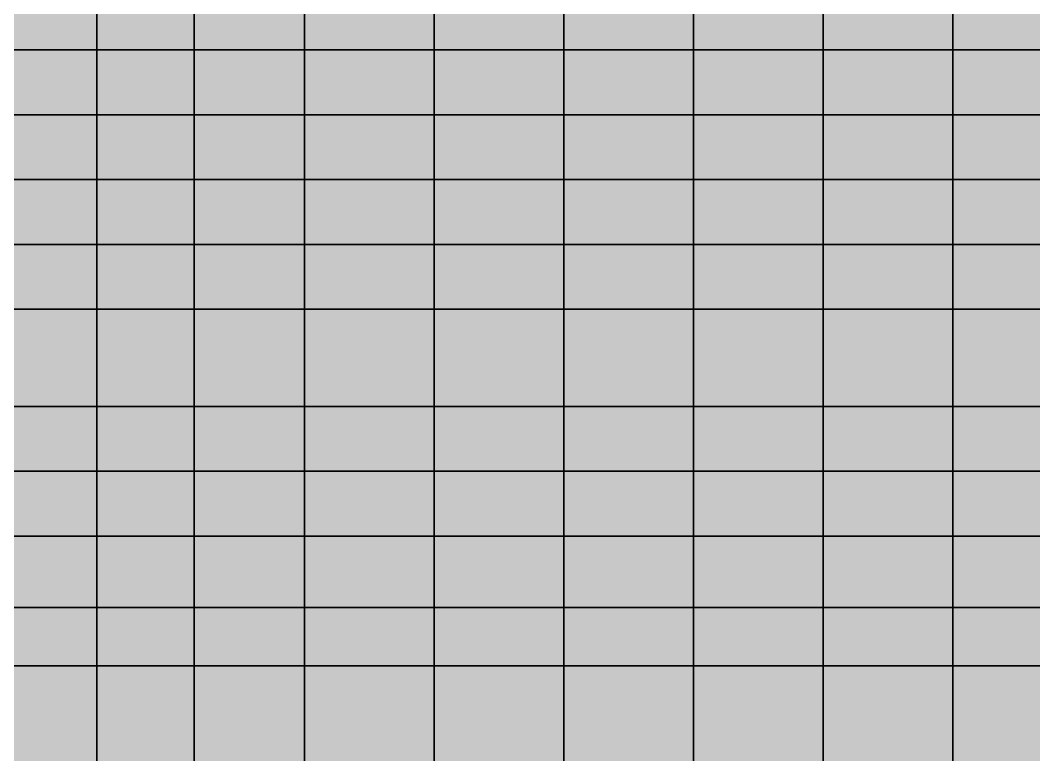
# Model space of a CAD drawing. Header units: inches. Extents: x -100 to 147, y -140 to 41.
# Drawn here: x 50.12 to 65.75, y -29.87 to -18.54 of the extents above; entities that cross this region are included whole.
import ezdxf

# ---------------------------------------------------------------- set-up
doc = ezdxf.new("R2010")
doc.units = ezdxf.units.IN
doc.header["$MEASUREMENT"] = 0
for name, color, linetype in [('Contour 1-01', 7, 'Continuous'), ('Contour 1-02', 7, 'Continuous'), ('Contour 1-03', 7, 'Continuous'), ('Contour 1-04', 7, 'Continuous'), ('Contour 1-05', 7, 'Continuous'), ('Mesh-Ac1①', 7, 'Continuous'), ('Mesh-MPC', 7, 'Continuous'), ('Mesh-SCP(30%)_Ac1①', 7, 'Continuous'), ('Mesh-事前混合処理土', 7, 'Continuous'), ('Mesh-埋立土(水中)', 7, 'Continuous'), ('Undeformed Mesh-Ac1①', 7, 'Continuous'), ('Undeformed Mesh-SCP(30%)_Ac1①', 7, 'Continuous'), ('Undeformed Mesh-事前混合処理土', 7, 'Continuous'), ('Undeformed Mesh-埋立土(水中)', 7, 'Continuous')]:
    doc.layers.add(name, color=color, linetype=linetype)

msp = doc.modelspace()

# ---------------------------------------------------------------- linework, layer by layer
at = {"color": 7, "true_color": 0xffffff, "transparency": 33554687}
for p, q in [((54.5, -19), (54.5, -19)), ((54.5, -20), (54.5, -20)), ((54.5, -21), (54.5, -21)), ((54.5, -22), (54.5, -22)), ((54.5, -23), (54.5, -23)), ((54.5, -24.5), (54.5, -24.5)), ((54.5, -25.5), (54.5, -25.5)), ((54.5, -26.5), (54.5, -26.5)), ((54.5, -27.6), (54.5, -27.6)), ((54.5, -28.5), (54.5, -28.5))]:
    msp.add_line(p, q, dxfattribs=at)
for points in [[(49.8, -18), (49.8, -19), (51.3, -19)], [(49.8, -18), (51.3, -19), (51.3, -18)], [(51.3, -18), (51.3, -19), (52.8, -19)], [(51.3, -18), (52.8, -19), (52.8, -18)], [(54.5, -19), (54.5, -18), (52.8, -18)], [(54.5, -19), (52.8, -18), (52.8, -19)], [(56.5, -19), (56.5, -18), (54.5, -18)], [(56.5, -19), (54.5, -18), (54.5, -19)], [(56.5, -19), (58.5, -19), (58.5, -18)], [(56.5, -19), (58.5, -18), (56.5, -18)], [(60.5, -19), (60.5, -18), (58.5, -18)], [(60.5, -19), (58.5, -18), (58.5, -19)], [(62.5, -19), (62.5, -18), (60.5, -18)], [(62.5, -19), (60.5, -18), (60.5, -19)], [(62.5, -19), (64.5, -19), (64.5, -18)], [(62.5, -19), (64.5, -18), (62.5, -18)], [(64.5, -19), (67, -19), (67, -18)], [(64.5, -19), (67, -18), (64.5, -18)], [(49.8, -20), (51.3, -20), (51.3, -19)], [(49.8, -20), (51.3, -19), (49.8, -19)], [(51.3, -19), (51.3, -20), (52.8, -20)], [(51.3, -19), (52.8, -20), (52.8, -19)], [(54.5, -20), (54.5, -19), (52.8, -19)], [(54.5, -20), (52.8, -19), (52.8, -20)], [(56.5, -20), (56.5, -19), (54.5, -19)], [(56.5, -20), (54.5, -19), (54.5, -20)], [(56.5, -20), (58.5, -20), (58.5, -19)], [(56.5, -20), (58.5, -19), (56.5, -19)], [(58.5, -20), (60.5, -20), (60.5, -19)], [(58.5, -20), (60.5, -19), (58.5, -19)], [(60.5, -20), (62.5, -20), (62.5, -19)], [(60.5, -20), (62.5, -19), (60.5, -19)], [(62.5, -20), (64.5, -20), (64.5, -19)], [(62.5, -20), (64.5, -19), (62.5, -19)], [(64.5, -20), (67, -20), (67, -19)], [(64.5, -20), (67, -19), (64.5, -19)], [(49.8, -21), (51.3, -21), (51.3, -20)], [(49.8, -21), (51.3, -20), (49.8, -20)], [(51.3, -20), (51.3, -21), (52.8, -21)], [(51.3, -20), (52.8, -21), (52.8, -20)], [(52.8, -21), (54.5, -21), (54.5, -20)], [(52.8, -21), (54.5, -20), (52.8, -20)], [(56.5, -21), (56.5, -20), (54.5, -20)], [(56.5, -21), (54.5, -20), (54.5, -21)], [(56.5, -21), (58.5, -21), (58.5, -20)], [(56.5, -21), (58.5, -20), (56.5, -20)], [(58.5, -21), (60.5, -21), (60.5, -20)], [(58.5, -21), (60.5, -20), (58.5, -20)], [(60.5, -21), (62.5, -21), (62.5, -20)], [(60.5, -21), (62.5, -20), (60.5, -20)], [(62.5, -21), (64.5, -21), (64.5, -20)], [(62.5, -21), (64.5, -20), (62.5, -20)], [(64.5, -21), (67, -21), (67, -20)], [(64.5, -21), (67, -20), (64.5, -20)], [(49.8, -22), (51.3, -22), (51.3, -21)], [(49.8, -22), (51.3, -21), (49.8, -21)], [(51.3, -21), (51.3, -22), (52.8, -22)], [(51.3, -21), (52.8, -22), (52.8, -21)], [(52.8, -22), (54.5, -22), (54.5, -21)], [(52.8, -22), (54.5, -21), (52.8, -21)], [(56.5, -22), (56.5, -21), (54.5, -21)], [(56.5, -22), (54.5, -21), (54.5, -22)], [(56.5, -22), (58.5, -22), (58.5, -21)], [(56.5, -22), (58.5, -21), (56.5, -21)], [(58.5, -22), (60.5, -22), (60.5, -21)], [(58.5, -22), (60.5, -21), (58.5, -21)], [(60.5, -22), (62.5, -22), (62.5, -21)], [(60.5, -22), (62.5, -21), (60.5, -21)], [(62.5, -22), (64.5, -22), (64.5, -21)], [(62.5, -22), (64.5, -21), (62.5, -21)], [(64.5, -22), (67, -22), (67, -21)], [(64.5, -22), (67, -21), (64.5, -21)], [(49.8, -23), (51.3, -23), (51.3, -22)], [(49.8, -23), (51.3, -22), (49.8, -22)], [(51.3, -22), (51.3, -23), (52.8, -23)], [(51.3, -22), (52.8, -23), (52.8, -22)], [(52.8, -23), (54.5, -23), (54.5, -22)], [(52.8, -23), (54.5, -22), (52.8, -22)], [(56.5, -23), (56.5, -22), (54.5, -22)], [(56.5, -23), (54.5, -22), (54.5, -23)], [(56.5, -23), (58.5, -23), (58.5, -22)], [(56.5, -23), (58.5, -22), (56.5, -22)], [(58.5, -23), (60.5, -23), (60.5, -22)], [(58.5, -23), (60.5, -22), (58.5, -22)], [(60.5, -23), (62.5, -23), (62.5, -22)], [(60.5, -23), (62.5, -22), (60.5, -22)], [(62.5, -23), (64.5, -23), (64.5, -22)], [(62.5, -23), (64.5, -22), (62.5, -22)], [(64.5, -23), (67, -23), (67, -22)], [(64.5, -23), (67, -22), (64.5, -22)], [(51.3, -23), (49.8, -23), (49.8, -24.5)], [(51.3, -23), (49.8, -24.5), (51.3, -24.5)], [(51.3, -23), (51.3, -24.5), (52.8, -24.5)], [(51.3, -23), (52.8, -24.5), (52.8, -23)], [(54.5, -24.5), (54.5, -23), (52.8, -23)], [(54.5, -24.5), (52.8, -23), (52.8, -24.5)], [(54.5, -23), (54.5, -24.5), (56.5, -24.5)], [(54.5, -23), (56.5, -24.5), (56.5, -23)], [(56.5, -24.5), (58.5, -24.5), (58.5, -23)], [(56.5, -24.5), (58.5, -23), (56.5, -23)], [(58.5, -24.5), (60.5, -24.5), (60.5, -23)], [(58.5, -24.5), (60.5, -23), (58.5, -23)], [(60.5, -24.5), (62.5, -24.5), (62.5, -23)], [(60.5, -24.5), (62.5, -23), (60.5, -23)], [(62.5, -24.5), (64.5, -24.5), (64.5, -23)], [(62.5, -24.5), (64.5, -23), (62.5, -23)], [(64.5, -24.5), (67, -24.5), (67, -23)], [(64.5, -24.5), (67, -23), (64.5, -23)], [(49.8, -25.5), (51.3, -25.5), (51.3, -24.5)], [(49.8, -25.5), (51.3, -24.5), (49.8, -24.5)], [(51.3, -24.5), (51.3, -25.5), (52.8, -25.5)], [(51.3, -24.5), (52.8, -25.5), (52.8, -24.5)], [(52.8, -25.5), (54.5, -25.5), (54.5, -24.5)], [(52.8, -25.5), (54.5, -24.5), (52.8, -24.5)], [(56.5, -25.5), (56.5, -24.5), (54.5, -24.5)], [(56.5, -25.5), (54.5, -24.5), (54.5, -25.5)], [(56.5, -25.5), (58.5, -25.5), (58.5, -24.5)], [(56.5, -25.5), (58.5, -24.5), (56.5, -24.5)], [(58.5, -25.5), (60.5, -25.5), (60.5, -24.5)], [(58.5, -25.5), (60.5, -24.5), (58.5, -24.5)], [(60.5, -25.5), (62.5, -25.5), (62.5, -24.5)], [(60.5, -25.5), (62.5, -24.5), (60.5, -24.5)], [(62.5, -25.5), (64.5, -25.5), (64.5, -24.5)], [(62.5, -25.5), (64.5, -24.5), (62.5, -24.5)], [(64.5, -25.5), (67, -25.5), (67, -24.5)], [(64.5, -25.5), (67, -24.5), (64.5, -24.5)], [(49.8, -26.5), (51.3, -26.5), (51.3, -25.5)], [(49.8, -26.5), (51.3, -25.5), (49.8, -25.5)], [(51.3, -26.5), (52.8, -26.5), (52.8, -25.5)], [(51.3, -26.5), (52.8, -25.5), (51.3, -25.5)], [(52.8, -25.5), (52.8, -26.5), (54.5, -26.5)], [(52.8, -25.5), (54.5, -26.5), (54.5, -25.5)], [(56.5, -26.5), (56.5, -25.5), (54.5, -25.5)], [(56.5, -26.5), (54.5, -25.5), (54.5, -26.5)], [(56.5, -26.5), (58.5, -26.5), (58.5, -25.5)], [(56.5, -26.5), (58.5, -25.5), (56.5, -25.5)], [(58.5, -26.5), (60.5, -26.5), (60.5, -25.5)], [(58.5, -26.5), (60.5, -25.5), (58.5, -25.5)], [(60.5, -26.5), (62.5, -26.5), (62.5, -25.5)], [(60.5, -26.5), (62.5, -25.5), (60.5, -25.5)], [(62.5, -26.5), (64.5, -26.5), (64.5, -25.5)], [(62.5, -26.5), (64.5, -25.5), (62.5, -25.5)], [(64.5, -26.5), (67, -26.5), (67, -25.5)], [(64.5, -26.5), (67, -25.5), (64.5, -25.5)], [(49.8, -27.6), (51.3, -27.6), (51.3, -26.5)], [(49.8, -27.6), (51.3, -26.5), (49.8, -26.5)], [(51.3, -27.6), (52.8, -27.6), (52.8, -26.5)], [(51.3, -27.6), (52.8, -26.5), (51.3, -26.5)], [(52.8, -26.5), (52.8, -27.6), (54.5, -27.6)], [(52.8, -26.5), (54.5, -27.6), (54.5, -26.5)], [(56.5, -27.6), (56.5, -26.5), (54.5, -26.5)], [(56.5, -27.6), (54.5, -26.5), (54.5, -27.6)], [(56.5, -27.6), (58.5, -27.6), (58.5, -26.5)], [(56.5, -27.6), (58.5, -26.5), (56.5, -26.5)], [(58.5, -27.6), (60.5, -27.6), (60.5, -26.5)], [(58.5, -27.6), (60.5, -26.5), (58.5, -26.5)], [(60.5, -27.6), (62.5, -27.6), (62.5, -26.5)], [(60.5, -27.6), (62.5, -26.5), (60.5, -26.5)], [(62.5, -27.6), (64.5, -27.6), (64.5, -26.5)], [(62.5, -27.6), (64.5, -26.5), (62.5, -26.5)], [(64.5, -27.6), (67, -27.6), (67, -26.5)], [(64.5, -27.6), (67, -26.5), (64.5, -26.5)], [(49.8, -28.5), (51.3, -28.5), (51.3, -27.6)], [(49.8, -28.5), (51.3, -27.6), (49.8, -27.6)], [(51.3, -28.5), (52.8, -28.5), (52.8, -27.6)], [(51.3, -28.5), (52.8, -27.6), (51.3, -27.6)], [(52.8, -27.6), (52.8, -28.5), (54.5, -28.5)], [(52.8, -27.6), (54.5, -28.5), (54.5, -27.6)], [(56.5, -28.5), (56.5, -27.6), (54.5, -27.6)], [(56.5, -28.5), (54.5, -27.6), (54.5, -28.5)], [(56.5, -28.5), (58.5, -28.5), (58.5, -27.6)], [(56.5, -28.5), (58.5, -27.6), (56.5, -27.6)], [(60.5, -28.5), (60.5, -27.6), (58.5, -27.6)], [(60.5, -28.5), (58.5, -27.6), (58.5, -28.5)], [(60.5, -28.5), (62.5, -28.5), (62.5, -27.6)], [(60.5, -28.5), (62.5, -27.6), (60.5, -27.6)], [(62.5, -28.5), (64.5, -28.5), (64.5, -27.6)], [(62.5, -28.5), (64.5, -27.6), (62.5, -27.6)], [(64.5, -28.5), (67, -28.5), (67, -27.6)], [(64.5, -28.5), (67, -27.6), (64.5, -27.6)], [(51.3, -28.5), (49.8, -28.5), (49.8, -30.1)], [(51.3, -28.5), (49.8, -30.1), (51.3, -30.1)], [(51.3, -28.5), (51.3, -30.1), (52.8, -30.1)], [(51.3, -28.5), (52.8, -30.1), (52.8, -28.5)], [(52.8, -28.5), (52.8, -30.1), (54.5, -30.1)], [(52.8, -28.5), (54.5, -30.1), (54.5, -28.5)], [(56.5, -30.1), (56.5, -28.5), (54.5, -28.5)], [(56.5, -30.1), (54.5, -28.5), (54.5, -30.1)], [(58.5, -28.5), (56.5, -28.5), (56.5, -30.1)], [(58.5, -28.5), (56.5, -30.1), (58.5, -30.1)], [(60.5, -30.1), (60.5, -28.5), (58.5, -28.5)], [(60.5, -30.1), (58.5, -28.5), (58.5, -30.1)], [(62.5, -30.1), (62.5, -28.5), (60.5, -28.5)], [(62.5, -30.1), (60.5, -28.5), (60.5, -30.1)], [(64.5, -28.5), (62.5, -28.5), (62.5, -30.1)], [(64.5, -28.5), (62.5, -30.1), (64.5, -30.1)], [(67, -28.5), (64.5, -28.5), (64.5, -30.1)], [(67, -28.5), (64.5, -30.1), (67, -30.1)]]:
    msp.add_solid(points, dxfattribs=at)
at = {"layer": 'Contour 1-01', "color": 5, "true_color": 0x0000ff}
for points in [[(51.3, -23), (51.3, -24.5), (52.8, -24.5)], [(51.3, -23), (52.8, -24.5), (52.8, -23)], [(54.5, -24.5), (54.5, -23), (52.8, -23)], [(54.5, -24.5), (52.8, -23), (52.8, -24.5)]]:
    msp.add_solid(points, dxfattribs=at)
at = {"layer": 'Contour 1-02', "color": 150, "true_color": 0x0071ff}
for points in [[(49.8, -23), (51.3, -23), (51.3, -22)], [(49.8, -23), (51.3, -22), (49.8, -22)], [(51.3, -22), (51.3, -23), (52.8, -23)], [(51.3, -22), (52.8, -23), (52.8, -22)], [(51.3, -23), (49.8, -23), (49.8, -24.5)], [(51.3, -23), (49.8, -24.5), (51.3, -24.5)]]:
    msp.add_solid(points, dxfattribs=at)
at = {"layer": 'Contour 1-03', "color": 4, "true_color": 0x00e2ff}
for points in [[(49.8, -18), (49.8, -19), (51.3, -19)], [(49.8, -18), (51.3, -19), (51.3, -18)], [(51.3, -18), (51.3, -19), (52.8, -19)], [(51.3, -18), (52.8, -19), (52.8, -18)], [(54.5, -19), (54.5, -18), (52.8, -18)], [(54.5, -19), (52.8, -18), (52.8, -19)], [(56.5, -19), (56.5, -18), (54.5, -18)], [(56.5, -19), (54.5, -18), (54.5, -19)], [(56.5, -19), (58.5, -19), (58.5, -18)], [(56.5, -19), (58.5, -18), (56.5, -18)], [(60.5, -19), (60.5, -18), (58.5, -18)], [(60.5, -19), (58.5, -18), (58.5, -19)], [(62.5, -19), (62.5, -18), (60.5, -18)], [(62.5, -19), (60.5, -18), (60.5, -19)], [(62.5, -19), (64.5, -19), (64.5, -18)], [(62.5, -19), (64.5, -18), (62.5, -18)], [(64.5, -19), (67, -19), (67, -18)], [(64.5, -19), (67, -18), (64.5, -18)], [(49.8, -20), (51.3, -20), (51.3, -19)], [(49.8, -20), (51.3, -19), (49.8, -19)], [(51.3, -19), (51.3, -20), (52.8, -20)], [(51.3, -19), (52.8, -20), (52.8, -19)], [(54.5, -20), (54.5, -19), (52.8, -19)], [(54.5, -20), (52.8, -19), (52.8, -20)], [(56.5, -20), (56.5, -19), (54.5, -19)], [(56.5, -20), (54.5, -19), (54.5, -20)], [(56.5, -20), (58.5, -20), (58.5, -19)], [(56.5, -20), (58.5, -19), (56.5, -19)], [(58.5, -20), (60.5, -20), (60.5, -19)], [(58.5, -20), (60.5, -19), (58.5, -19)], [(60.5, -20), (62.5, -20), (62.5, -19)], [(60.5, -20), (62.5, -19), (60.5, -19)], [(62.5, -20), (64.5, -20), (64.5, -19)], [(62.5, -20), (64.5, -19), (62.5, -19)], [(64.5, -20), (67, -20), (67, -19)], [(64.5, -20), (67, -19), (64.5, -19)], [(49.8, -21), (51.3, -21), (51.3, -20)], [(49.8, -21), (51.3, -20), (49.8, -20)], [(51.3, -20), (51.3, -21), (52.8, -21)], [(51.3, -20), (52.8, -21), (52.8, -20)], [(52.8, -21), (54.5, -21), (54.5, -20)], [(52.8, -21), (54.5, -20), (52.8, -20)], [(56.5, -21), (56.5, -20), (54.5, -20)], [(56.5, -21), (54.5, -20), (54.5, -21)], [(56.5, -21), (58.5, -21), (58.5, -20)], [(56.5, -21), (58.5, -20), (56.5, -20)], [(58.5, -21), (60.5, -21), (60.5, -20)], [(58.5, -21), (60.5, -20), (58.5, -20)], [(60.5, -21), (62.5, -21), (62.5, -20)], [(60.5, -21), (62.5, -20), (60.5, -20)], [(62.5, -21), (64.5, -21), (64.5, -20)], [(62.5, -21), (64.5, -20), (62.5, -20)], [(64.5, -21), (67, -21), (67, -20)], [(64.5, -21), (67, -20), (64.5, -20)], [(49.8, -22), (51.3, -22), (51.3, -21)], [(49.8, -22), (51.3, -21), (49.8, -21)], [(51.3, -21), (51.3, -22), (52.8, -22)], [(51.3, -21), (52.8, -22), (52.8, -21)], [(52.8, -22), (54.5, -22), (54.5, -21)], [(52.8, -22), (54.5, -21), (52.8, -21)], [(56.5, -22), (56.5, -21), (54.5, -21)], [(56.5, -22), (54.5, -21), (54.5, -22)], [(56.5, -22), (58.5, -22), (58.5, -21)], [(56.5, -22), (58.5, -21), (56.5, -21)], [(58.5, -22), (60.5, -22), (60.5, -21)], [(58.5, -22), (60.5, -21), (58.5, -21)], [(60.5, -22), (62.5, -22), (62.5, -21)], [(60.5, -22), (62.5, -21), (60.5, -21)], [(62.5, -22), (64.5, -22), (64.5, -21)], [(62.5, -22), (64.5, -21), (62.5, -21)], [(64.5, -22), (67, -22), (67, -21)], [(64.5, -22), (67, -21), (64.5, -21)], [(52.8, -23), (54.5, -23), (54.5, -22)], [(52.8, -23), (54.5, -22), (52.8, -22)], [(56.5, -23), (56.5, -22), (54.5, -22)], [(56.5, -23), (54.5, -22), (54.5, -23)], [(56.5, -23), (58.5, -23), (58.5, -22)], [(56.5, -23), (58.5, -22), (56.5, -22)], [(58.5, -23), (60.5, -23), (60.5, -22)], [(58.5, -23), (60.5, -22), (58.5, -22)], [(60.5, -23), (62.5, -23), (62.5, -22)], [(60.5, -23), (62.5, -22), (60.5, -22)], [(62.5, -23), (64.5, -23), (64.5, -22)], [(62.5, -23), (64.5, -22), (62.5, -22)], [(64.5, -23), (67, -23), (67, -22)], [(64.5, -23), (67, -22), (64.5, -22)], [(54.5, -23), (54.5, -24.5), (56.5, -24.5)], [(54.5, -23), (56.5, -24.5), (56.5, -23)], [(56.5, -24.5), (58.5, -24.5), (58.5, -23)], [(56.5, -24.5), (58.5, -23), (56.5, -23)], [(58.5, -24.5), (60.5, -24.5), (60.5, -23)], [(58.5, -24.5), (60.5, -23), (58.5, -23)], [(60.5, -24.5), (62.5, -24.5), (62.5, -23)], [(60.5, -24.5), (62.5, -23), (60.5, -23)], [(62.5, -24.5), (64.5, -24.5), (64.5, -23)], [(62.5, -24.5), (64.5, -23), (62.5, -23)], [(64.5, -24.5), (67, -24.5), (67, -23)], [(64.5, -24.5), (67, -23), (64.5, -23)], [(49.8, -25.5), (51.3, -25.5), (51.3, -24.5)], [(49.8, -25.5), (51.3, -24.5), (49.8, -24.5)], [(51.3, -24.5), (51.3, -25.5), (52.8, -25.5)], [(51.3, -24.5), (52.8, -25.5), (52.8, -24.5)], [(58.5, -25.5), (60.5, -25.5), (60.5, -24.5)], [(58.5, -25.5), (60.5, -24.5), (58.5, -24.5)], [(60.5, -25.5), (62.5, -25.5), (62.5, -24.5)], [(60.5, -25.5), (62.5, -24.5), (60.5, -24.5)], [(62.5, -25.5), (64.5, -25.5), (64.5, -24.5)], [(62.5, -25.5), (64.5, -24.5), (62.5, -24.5)], [(64.5, -25.5), (67, -25.5), (67, -24.5)], [(64.5, -25.5), (67, -24.5), (64.5, -24.5)], [(49.8, -26.5), (51.3, -26.5), (51.3, -25.5)], [(49.8, -26.5), (51.3, -25.5), (49.8, -25.5)], [(52.8, -25.5), (52.8, -26.5), (54.5, -26.5)], [(52.8, -25.5), (54.5, -26.5), (54.5, -25.5)], [(56.5, -26.5), (56.5, -25.5), (54.5, -25.5)], [(56.5, -26.5), (54.5, -25.5), (54.5, -26.5)], [(56.5, -26.5), (58.5, -26.5), (58.5, -25.5)], [(56.5, -26.5), (58.5, -25.5), (56.5, -25.5)], [(58.5, -26.5), (60.5, -26.5), (60.5, -25.5)], [(58.5, -26.5), (60.5, -25.5), (58.5, -25.5)], [(60.5, -26.5), (62.5, -26.5), (62.5, -25.5)], [(60.5, -26.5), (62.5, -25.5), (60.5, -25.5)], [(62.5, -26.5), (64.5, -26.5), (64.5, -25.5)], [(62.5, -26.5), (64.5, -25.5), (62.5, -25.5)], [(64.5, -26.5), (67, -26.5), (67, -25.5)], [(64.5, -26.5), (67, -25.5), (64.5, -25.5)], [(49.8, -27.6), (51.3, -27.6), (51.3, -26.5)], [(49.8, -27.6), (51.3, -26.5), (49.8, -26.5)], [(51.3, -27.6), (52.8, -27.6), (52.8, -26.5)], [(51.3, -27.6), (52.8, -26.5), (51.3, -26.5)], [(52.8, -26.5), (52.8, -27.6), (54.5, -27.6)], [(52.8, -26.5), (54.5, -27.6), (54.5, -26.5)], [(56.5, -27.6), (56.5, -26.5), (54.5, -26.5)], [(56.5, -27.6), (54.5, -26.5), (54.5, -27.6)], [(49.8, -28.5), (51.3, -28.5), (51.3, -27.6)], [(49.8, -28.5), (51.3, -27.6), (49.8, -27.6)], [(52.8, -27.6), (52.8, -28.5), (54.5, -28.5)], [(52.8, -27.6), (54.5, -28.5), (54.5, -27.6)]]:
    msp.add_solid(points, dxfattribs=at)
at = {"layer": 'Contour 1-04', "color": 120, "true_color": 0x00ffaa}
for points in [[(52.8, -25.5), (54.5, -25.5), (54.5, -24.5)], [(52.8, -25.5), (54.5, -24.5), (52.8, -24.5)], [(56.5, -25.5), (56.5, -24.5), (54.5, -24.5)], [(56.5, -25.5), (54.5, -24.5), (54.5, -25.5)], [(56.5, -25.5), (58.5, -25.5), (58.5, -24.5)], [(56.5, -25.5), (58.5, -24.5), (56.5, -24.5)], [(51.3, -26.5), (52.8, -26.5), (52.8, -25.5)], [(51.3, -26.5), (52.8, -25.5), (51.3, -25.5)], [(56.5, -27.6), (58.5, -27.6), (58.5, -26.5)], [(56.5, -27.6), (58.5, -26.5), (56.5, -26.5)], [(58.5, -27.6), (60.5, -27.6), (60.5, -26.5)], [(58.5, -27.6), (60.5, -26.5), (58.5, -26.5)], [(60.5, -27.6), (62.5, -27.6), (62.5, -26.5)], [(60.5, -27.6), (62.5, -26.5), (60.5, -26.5)], [(62.5, -27.6), (64.5, -27.6), (64.5, -26.5)], [(62.5, -27.6), (64.5, -26.5), (62.5, -26.5)], [(64.5, -27.6), (67, -27.6), (67, -26.5)], [(64.5, -27.6), (67, -26.5), (64.5, -26.5)], [(51.3, -28.5), (52.8, -28.5), (52.8, -27.6)], [(51.3, -28.5), (52.8, -27.6), (51.3, -27.6)], [(56.5, -28.5), (56.5, -27.6), (54.5, -27.6)], [(56.5, -28.5), (54.5, -27.6), (54.5, -28.5)], [(56.5, -28.5), (58.5, -28.5), (58.5, -27.6)], [(56.5, -28.5), (58.5, -27.6), (56.5, -27.6)], [(60.5, -28.5), (60.5, -27.6), (58.5, -27.6)], [(60.5, -28.5), (58.5, -27.6), (58.5, -28.5)], [(60.5, -28.5), (62.5, -28.5), (62.5, -27.6)], [(60.5, -28.5), (62.5, -27.6), (60.5, -27.6)], [(62.5, -28.5), (64.5, -28.5), (64.5, -27.6)], [(62.5, -28.5), (64.5, -27.6), (62.5, -27.6)], [(64.5, -28.5), (67, -28.5), (67, -27.6)], [(64.5, -28.5), (67, -27.6), (64.5, -27.6)], [(51.3, -28.5), (49.8, -28.5), (49.8, -30.1)], [(51.3, -28.5), (49.8, -30.1), (51.3, -30.1)], [(62.5, -30.1), (62.5, -28.5), (60.5, -28.5)], [(62.5, -30.1), (60.5, -28.5), (60.5, -30.1)], [(64.5, -28.5), (62.5, -28.5), (62.5, -30.1)], [(64.5, -28.5), (62.5, -30.1), (64.5, -30.1)], [(67, -28.5), (64.5, -28.5), (64.5, -30.1)], [(67, -28.5), (64.5, -30.1), (67, -30.1)]]:
    msp.add_solid(points, dxfattribs=at)
at = {"layer": 'Contour 1-05', "color": 100, "true_color": 0x00ff38}
for points in [[(51.3, -28.5), (51.3, -30.1), (52.8, -30.1)], [(51.3, -28.5), (52.8, -30.1), (52.8, -28.5)], [(52.8, -28.5), (52.8, -30.1), (54.5, -30.1)], [(52.8, -28.5), (54.5, -30.1), (54.5, -28.5)], [(56.5, -30.1), (56.5, -28.5), (54.5, -28.5)], [(56.5, -30.1), (54.5, -28.5), (54.5, -30.1)], [(58.5, -28.5), (56.5, -28.5), (56.5, -30.1)], [(58.5, -28.5), (56.5, -30.1), (58.5, -30.1)], [(60.5, -30.1), (60.5, -28.5), (58.5, -28.5)], [(60.5, -30.1), (58.5, -28.5), (58.5, -30.1)]]:
    msp.add_solid(points, dxfattribs=at)
at = {"layer": 'Mesh-Ac1①', "color": 18, "true_color": 0x000000, "transparency": 33554559}
for p, q in [((56.5, -24.5), (54.5, -24.5)), ((54.5, -24.5), (54.5, -25.5)), ((56.5, -25.5), (56.5, -24.5)), ((58.5, -24.5), (56.5, -24.5)), ((56.5, -24.5), (56.5, -25.5)), ((58.5, -25.5), (58.5, -24.5)), ((60.5, -24.5), (58.5, -24.5)), ((58.5, -24.5), (58.5, -25.5)), ((60.5, -25.5), (60.5, -24.5)), ((62.5, -24.5), (60.5, -24.5)), ((60.5, -24.5), (60.5, -25.5)), ((62.5, -25.5), (62.5, -24.5)), ((64.5, -24.5), (62.5, -24.5)), ((62.5, -24.5), (62.5, -25.5)), ((64.5, -25.5), (64.5, -24.5)), ((67, -24.5), (64.5, -24.5)), ((64.5, -24.5), (64.5, -25.5)), ((56.5, -25.5), (54.5, -25.5)), ((54.5, -25.5), (54.5, -26.5)), ((54.5, -25.5), (56.5, -25.5)), ((56.5, -26.5), (56.5, -25.5)), ((58.5, -25.5), (56.5, -25.5)), ((56.5, -25.5), (56.5, -26.5)), ((56.5, -25.5), (58.5, -25.5)), ((58.5, -26.5), (58.5, -25.5)), ((58.5, -25.5), (60.5, -25.5)), ((60.5, -25.5), (58.5, -25.5)), ((58.5, -25.5), (58.5, -26.5)), ((60.5, -26.5), (60.5, -25.5)), ((62.5, -25.5), (60.5, -25.5)), ((60.5, -25.5), (60.5, -26.5)), ((60.5, -25.5), (62.5, -25.5)), ((62.5, -26.5), (62.5, -25.5)), ((64.5, -25.5), (62.5, -25.5)), ((62.5, -25.5), (62.5, -26.5)), ((62.5, -25.5), (64.5, -25.5)), ((64.5, -26.5), (64.5, -25.5)), ((67, -25.5), (64.5, -25.5)), ((64.5, -25.5), (64.5, -26.5)), ((64.5, -25.5), (67, -25.5)), ((56.5, -26.5), (54.5, -26.5)), ((54.5, -26.5), (54.5, -27.6)), ((54.5, -26.5), (56.5, -26.5)), ((56.5, -27.6), (56.5, -26.5)), ((58.5, -26.5), (56.5, -26.5)), ((56.5, -26.5), (56.5, -27.6)), ((56.5, -26.5), (58.5, -26.5)), ((58.5, -27.6), (58.5, -26.5)), ((60.5, -26.5), (58.5, -26.5)), ((58.5, -26.5), (58.5, -27.6)), ((58.5, -26.5), (60.5, -26.5)), ((60.5, -27.6), (60.5, -26.5)), ((62.5, -26.5), (60.5, -26.5)), ((60.5, -26.5), (60.5, -27.6)), ((60.5, -26.5), (62.5, -26.5)), ((62.5, -27.6), (62.5, -26.5)), ((64.5, -26.5), (62.5, -26.5)), ((62.5, -26.5), (62.5, -27.6)), ((62.5, -26.5), (64.5, -26.5)), ((64.5, -27.6), (64.5, -26.5)), ((67, -26.5), (64.5, -26.5)), ((64.5, -26.5), (64.5, -27.6)), ((64.5, -26.5), (67, -26.5)), ((56.5, -27.6), (54.5, -27.6)), ((54.5, -27.6), (54.5, -28.5)), ((54.5, -27.6), (56.5, -27.6)), ((56.5, -28.5), (56.5, -27.6)), ((58.5, -27.6), (56.5, -27.6)), ((56.5, -27.6), (56.5, -28.5)), ((56.5, -27.6), (58.5, -27.6)), ((58.5, -28.5), (58.5, -27.6)), ((60.5, -27.6), (58.5, -27.6)), ((58.5, -27.6), (58.5, -28.5)), ((58.5, -27.6), (60.5, -27.6)), ((60.5, -28.5), (60.5, -27.6)), ((62.5, -27.6), (60.5, -27.6)), ((60.5, -27.6), (60.5, -28.5)), ((60.5, -27.6), (62.5, -27.6)), ((62.5, -28.5), (62.5, -27.6)), ((64.5, -27.6), (62.5, -27.6)), ((62.5, -27.6), (62.5, -28.5)), ((62.5, -27.6), (64.5, -27.6)), ((64.5, -28.5), (64.5, -27.6)), ((67, -27.6), (64.5, -27.6)), ((64.5, -27.6), (64.5, -28.5)), ((64.5, -27.6), (67, -27.6)), ((56.5, -28.5), (54.5, -28.5)), ((54.5, -28.5), (54.5, -30.1)), ((54.5, -28.5), (56.5, -28.5)), ((56.5, -30.1), (56.5, -28.5)), ((58.5, -28.5), (56.5, -28.5)), ((56.5, -28.5), (56.5, -30.1)), ((56.5, -28.5), (58.5, -28.5)), ((58.5, -30.1), (58.5, -28.5)), ((60.5, -28.5), (58.5, -28.5)), ((58.5, -28.5), (58.5, -30.1)), ((58.5, -28.5), (60.5, -28.5)), ((60.5, -30.1), (60.5, -28.5)), ((62.5, -28.5), (60.5, -28.5)), ((60.5, -28.5), (60.5, -30.1)), ((60.5, -28.5), (62.5, -28.5)), ((62.5, -30.1), (62.5, -28.5)), ((64.5, -28.5), (62.5, -28.5)), ((62.5, -28.5), (62.5, -30.1)), ((62.5, -28.5), (64.5, -28.5)), ((64.5, -30.1), (64.5, -28.5)), ((67, -28.5), (64.5, -28.5)), ((64.5, -28.5), (64.5, -30.1)), ((64.5, -28.5), (67, -28.5))]:
    msp.add_line(p, q, dxfattribs=at)
at = {"layer": 'Mesh-MPC', "color": 18, "true_color": 0x000000, "transparency": 33554559}
for p, q in [((54.5, -19), (54.5, -19)), ((54.5, -20), (54.5, -20)), ((54.5, -21), (54.5, -21)), ((54.5, -22), (54.5, -22)), ((54.5, -23), (54.5, -23)), ((54.5, -24.5), (54.5, -24.5)), ((54.5, -25.5), (54.5, -25.5)), ((54.5, -26.5), (54.5, -26.5)), ((54.5, -27.6), (54.5, -27.6)), ((54.5, -28.5), (54.5, -28.5))]:
    msp.add_line(p, q, dxfattribs=at)
at = {"layer": 'Mesh-SCP(30%)_Ac1①', "color": 18, "true_color": 0x000000, "transparency": 33554559}
for p, q in [((51.3, -24.5), (49.8, -24.5)), ((51.3, -25.5), (51.3, -24.5)), ((51.3, -24.5), (51.3, -25.5)), ((52.8, -24.5), (51.3, -24.5)), ((52.8, -25.5), (52.8, -24.5)), ((54.5, -24.5), (52.8, -24.5)), ((52.8, -24.5), (52.8, -25.5)), ((54.5, -25.5), (54.5, -24.5)), ((51.3, -25.5), (49.8, -25.5)), ((49.8, -25.5), (51.3, -25.5)), ((51.3, -26.5), (51.3, -25.5)), ((52.8, -25.5), (51.3, -25.5)), ((51.3, -25.5), (51.3, -26.5)), ((51.3, -25.5), (52.8, -25.5)), ((52.8, -26.5), (52.8, -25.5)), ((52.8, -25.5), (52.8, -26.5)), ((54.5, -25.5), (52.8, -25.5)), ((52.8, -25.5), (54.5, -25.5)), ((54.5, -26.5), (54.5, -25.5)), ((51.3, -26.5), (49.8, -26.5)), ((49.8, -26.5), (51.3, -26.5)), ((51.3, -27.6), (51.3, -26.5)), ((52.8, -26.5), (51.3, -26.5)), ((51.3, -26.5), (51.3, -27.6)), ((51.3, -26.5), (52.8, -26.5)), ((52.8, -27.6), (52.8, -26.5)), ((52.8, -26.5), (52.8, -27.6)), ((54.5, -26.5), (52.8, -26.5)), ((52.8, -26.5), (54.5, -26.5)), ((54.5, -27.6), (54.5, -26.5)), ((49.8, -27.6), (51.3, -27.6)), ((51.3, -27.6), (49.8, -27.6)), ((51.3, -28.5), (51.3, -27.6)), ((52.8, -27.6), (51.3, -27.6)), ((51.3, -27.6), (51.3, -28.5)), ((51.3, -27.6), (52.8, -27.6)), ((52.8, -28.5), (52.8, -27.6)), ((52.8, -27.6), (52.8, -28.5)), ((54.5, -27.6), (52.8, -27.6)), ((52.8, -27.6), (54.5, -27.6)), ((54.5, -28.5), (54.5, -27.6)), ((51.3, -28.5), (49.8, -28.5)), ((49.8, -28.5), (51.3, -28.5)), ((51.3, -30.1), (51.3, -28.5)), ((51.3, -28.5), (51.3, -30.1)), ((52.8, -28.5), (51.3, -28.5)), ((51.3, -28.5), (52.8, -28.5)), ((52.8, -30.1), (52.8, -28.5)), ((52.8, -28.5), (52.8, -30.1)), ((54.5, -28.5), (52.8, -28.5)), ((52.8, -28.5), (54.5, -28.5)), ((54.5, -30.1), (54.5, -28.5))]:
    msp.add_line(p, q, dxfattribs=at)
at = {"layer": 'Mesh-事前混合処理土', "color": 18, "true_color": 0x000000, "transparency": 33554559}
for p, q in [((51.3, -23), (49.8, -23)), ((51.3, -24.5), (51.3, -23)), ((51.3, -23), (51.3, -24.5)), ((52.8, -23), (51.3, -23)), ((52.8, -24.5), (52.8, -23)), ((54.5, -23), (52.8, -23)), ((52.8, -23), (52.8, -24.5)), ((54.5, -24.5), (54.5, -23)), ((49.8, -24.5), (51.3, -24.5)), ((51.3, -24.5), (52.8, -24.5)), ((52.8, -24.5), (54.5, -24.5))]:
    msp.add_line(p, q, dxfattribs=at)
at = {"layer": 'Mesh-埋立土(水中)', "color": 18, "true_color": 0x000000, "transparency": 33554559}
for p, q in [((51.3, -19), (51.3, -18)), ((51.3, -18), (51.3, -19)), ((52.8, -19), (52.8, -18)), ((52.8, -18), (52.8, -19)), ((54.5, -19), (54.5, -18)), ((54.5, -18), (54.5, -19)), ((56.5, -19), (56.5, -18)), ((56.5, -18), (56.5, -19)), ((58.5, -19), (58.5, -18)), ((58.5, -18), (58.5, -19)), ((60.5, -19), (60.5, -18)), ((60.5, -18), (60.5, -19)), ((62.5, -19), (62.5, -18)), ((62.5, -18), (62.5, -19)), ((64.5, -19), (64.5, -18)), ((64.5, -18), (64.5, -19)), ((51.3, -19), (49.8, -19)), ((49.8, -19), (51.3, -19)), ((51.3, -20), (51.3, -19)), ((51.3, -19), (51.3, -20)), ((52.8, -19), (51.3, -19)), ((51.3, -19), (52.8, -19)), ((52.8, -20), (52.8, -19)), ((54.5, -19), (52.8, -19)), ((52.8, -19), (52.8, -20)), ((52.8, -19), (54.5, -19)), ((54.5, -20), (54.5, -19)), ((56.5, -19), (54.5, -19)), ((54.5, -19), (54.5, -20)), ((54.5, -19), (56.5, -19)), ((56.5, -20), (56.5, -19)), ((58.5, -19), (56.5, -19)), ((56.5, -19), (56.5, -20)), ((56.5, -19), (58.5, -19)), ((58.5, -20), (58.5, -19)), ((60.5, -19), (58.5, -19)), ((58.5, -19), (58.5, -20)), ((58.5, -19), (60.5, -19)), ((60.5, -20), (60.5, -19)), ((62.5, -19), (60.5, -19)), ((60.5, -19), (60.5, -20)), ((60.5, -19), (62.5, -19)), ((62.5, -20), (62.5, -19)), ((64.5, -19), (62.5, -19)), ((62.5, -19), (62.5, -20)), ((62.5, -19), (64.5, -19)), ((64.5, -20), (64.5, -19)), ((67, -19), (64.5, -19)), ((64.5, -19), (64.5, -20)), ((64.5, -19), (67, -19)), ((51.3, -20), (49.8, -20)), ((49.8, -20), (51.3, -20)), ((51.3, -21), (51.3, -20)), ((51.3, -20), (51.3, -21)), ((52.8, -20), (51.3, -20)), ((51.3, -20), (52.8, -20)), ((52.8, -21), (52.8, -20)), ((54.5, -20), (52.8, -20)), ((52.8, -20), (52.8, -21)), ((52.8, -20), (54.5, -20)), ((54.5, -21), (54.5, -20)), ((56.5, -20), (54.5, -20)), ((54.5, -20), (54.5, -21)), ((54.5, -20), (56.5, -20)), ((56.5, -21), (56.5, -20)), ((58.5, -20), (56.5, -20)), ((56.5, -20), (56.5, -21)), ((56.5, -20), (58.5, -20)), ((58.5, -21), (58.5, -20)), ((60.5, -20), (58.5, -20)), ((58.5, -20), (58.5, -21)), ((58.5, -20), (60.5, -20)), ((60.5, -21), (60.5, -20)), ((62.5, -20), (60.5, -20)), ((60.5, -20), (60.5, -21)), ((60.5, -20), (62.5, -20)), ((62.5, -21), (62.5, -20)), ((64.5, -20), (62.5, -20)), ((62.5, -20), (62.5, -21)), ((62.5, -20), (64.5, -20)), ((64.5, -21), (64.5, -20)), ((67, -20), (64.5, -20)), ((64.5, -20), (64.5, -21)), ((64.5, -20), (67, -20)), ((51.3, -21), (49.8, -21)), ((49.8, -21), (51.3, -21)), ((51.3, -22), (51.3, -21)), ((51.3, -21), (51.3, -22)), ((52.8, -21), (51.3, -21)), ((51.3, -21), (52.8, -21)), ((52.8, -22), (52.8, -21)), ((54.5, -21), (52.8, -21)), ((52.8, -21), (52.8, -22)), ((52.8, -21), (54.5, -21)), ((54.5, -22), (54.5, -21)), ((56.5, -21), (54.5, -21)), ((54.5, -21), (54.5, -22)), ((54.5, -21), (56.5, -21)), ((56.5, -22), (56.5, -21)), ((56.5, -21), (58.5, -21)), ((58.5, -21), (56.5, -21)), ((56.5, -21), (56.5, -22)), ((58.5, -22), (58.5, -21)), ((60.5, -21), (58.5, -21)), ((58.5, -21), (58.5, -22)), ((58.5, -21), (60.5, -21)), ((60.5, -22), (60.5, -21)), ((62.5, -21), (60.5, -21)), ((60.5, -21), (60.5, -22)), ((60.5, -21), (62.5, -21)), ((62.5, -22), (62.5, -21)), ((64.5, -21), (62.5, -21)), ((62.5, -21), (62.5, -22)), ((62.5, -21), (64.5, -21)), ((64.5, -22), (64.5, -21)), ((64.5, -21), (67, -21)), ((67, -21), (64.5, -21)), ((64.5, -21), (64.5, -22)), ((51.3, -22), (49.8, -22)), ((49.8, -22), (51.3, -22)), ((51.3, -23), (51.3, -22)), ((51.3, -22), (51.3, -23)), ((52.8, -22), (51.3, -22)), ((51.3, -22), (52.8, -22)), ((52.8, -23), (52.8, -22)), ((54.5, -22), (52.8, -22)), ((52.8, -22), (52.8, -23)), ((52.8, -22), (54.5, -22)), ((54.5, -23), (54.5, -22)), ((56.5, -22), (54.5, -22)), ((54.5, -22), (54.5, -23)), ((54.5, -22), (56.5, -22)), ((56.5, -23), (56.5, -22)), ((58.5, -22), (56.5, -22)), ((56.5, -22), (56.5, -23)), ((56.5, -22), (58.5, -22)), ((58.5, -23), (58.5, -22)), ((60.5, -22), (58.5, -22)), ((58.5, -22), (58.5, -23)), ((58.5, -22), (60.5, -22)), ((60.5, -23), (60.5, -22)), ((62.5, -22), (60.5, -22)), ((60.5, -22), (60.5, -23)), ((60.5, -22), (62.5, -22)), ((62.5, -23), (62.5, -22)), ((64.5, -22), (62.5, -22)), ((62.5, -22), (62.5, -23)), ((62.5, -22), (64.5, -22)), ((64.5, -23), (64.5, -22)), ((67, -22), (64.5, -22)), ((64.5, -22), (64.5, -23)), ((64.5, -22), (67, -22)), ((49.8, -23), (51.3, -23)), ((51.3, -23), (52.8, -23)), ((52.8, -23), (54.5, -23)), ((54.5, -23), (54.5, -24.5)), ((56.5, -23), (54.5, -23)), ((54.5, -23), (56.5, -23)), ((56.5, -24.5), (56.5, -23)), ((58.5, -23), (56.5, -23)), ((56.5, -23), (56.5, -24.5)), ((56.5, -23), (58.5, -23)), ((58.5, -24.5), (58.5, -23)), ((60.5, -23), (58.5, -23)), ((58.5, -23), (58.5, -24.5)), ((58.5, -23), (60.5, -23)), ((60.5, -24.5), (60.5, -23)), ((62.5, -23), (60.5, -23)), ((60.5, -23), (60.5, -24.5)), ((60.5, -23), (62.5, -23)), ((62.5, -24.5), (62.5, -23)), ((64.5, -23), (62.5, -23)), ((62.5, -23), (62.5, -24.5)), ((62.5, -23), (64.5, -23)), ((64.5, -24.5), (64.5, -23)), ((67, -23), (64.5, -23)), ((64.5, -23), (64.5, -24.5)), ((64.5, -23), (67, -23)), ((54.5, -24.5), (56.5, -24.5)), ((56.5, -24.5), (58.5, -24.5)), ((58.5, -24.5), (60.5, -24.5)), ((60.5, -24.5), (62.5, -24.5)), ((62.5, -24.5), (64.5, -24.5)), ((64.5, -24.5), (67, -24.5))]:
    msp.add_line(p, q, dxfattribs=at)
at = {"layer": 'Undeformed Mesh-Ac1①', "color": 8, "true_color": 0x808080, "transparency": 33554687}
for p, q in [((56.5, -24.5), (54.5, -24.5)), ((54.5, -24.5), (54.5, -25.5)), ((56.5, -25.5), (56.5, -24.5)), ((58.5, -24.5), (56.5, -24.5)), ((56.5, -24.5), (56.5, -25.5)), ((58.5, -25.5), (58.5, -24.5)), ((60.5, -24.5), (58.5, -24.5)), ((58.5, -24.5), (58.5, -25.5)), ((60.5, -25.5), (60.5, -24.5)), ((62.5, -24.5), (60.5, -24.5)), ((60.5, -24.5), (60.5, -25.5)), ((62.5, -25.5), (62.5, -24.5)), ((64.5, -24.5), (62.5, -24.5)), ((62.5, -24.5), (62.5, -25.5)), ((64.5, -25.5), (64.5, -24.5)), ((67, -24.5), (64.5, -24.5)), ((64.5, -24.5), (64.5, -25.5)), ((56.5, -25.5), (54.5, -25.5)), ((54.5, -25.5), (54.5, -26.5)), ((54.5, -25.5), (56.5, -25.5)), ((56.5, -26.5), (56.5, -25.5)), ((58.5, -25.5), (56.5, -25.5)), ((56.5, -25.5), (56.5, -26.5)), ((56.5, -25.5), (58.5, -25.5)), ((58.5, -26.5), (58.5, -25.5)), ((58.5, -25.5), (60.5, -25.5)), ((60.5, -25.5), (58.5, -25.5)), ((58.5, -25.5), (58.5, -26.5)), ((60.5, -26.5), (60.5, -25.5)), ((62.5, -25.5), (60.5, -25.5)), ((60.5, -25.5), (60.5, -26.5)), ((60.5, -25.5), (62.5, -25.5)), ((62.5, -26.5), (62.5, -25.5)), ((64.5, -25.5), (62.5, -25.5)), ((62.5, -25.5), (62.5, -26.5)), ((62.5, -25.5), (64.5, -25.5)), ((64.5, -26.5), (64.5, -25.5)), ((67, -25.5), (64.5, -25.5)), ((64.5, -25.5), (64.5, -26.5)), ((64.5, -25.5), (67, -25.5)), ((56.5, -26.5), (54.5, -26.5)), ((54.5, -26.5), (54.5, -27.6)), ((54.5, -26.5), (56.5, -26.5)), ((56.5, -27.6), (56.5, -26.5)), ((58.5, -26.5), (56.5, -26.5)), ((56.5, -26.5), (56.5, -27.6)), ((56.5, -26.5), (58.5, -26.5)), ((58.5, -27.6), (58.5, -26.5)), ((60.5, -26.5), (58.5, -26.5)), ((58.5, -26.5), (58.5, -27.6)), ((58.5, -26.5), (60.5, -26.5)), ((60.5, -27.6), (60.5, -26.5)), ((62.5, -26.5), (60.5, -26.5)), ((60.5, -26.5), (60.5, -27.6)), ((60.5, -26.5), (62.5, -26.5)), ((62.5, -27.6), (62.5, -26.5)), ((64.5, -26.5), (62.5, -26.5)), ((62.5, -26.5), (62.5, -27.6)), ((62.5, -26.5), (64.5, -26.5)), ((64.5, -27.6), (64.5, -26.5)), ((67, -26.5), (64.5, -26.5)), ((64.5, -26.5), (64.5, -27.6)), ((64.5, -26.5), (67, -26.5)), ((56.5, -27.6), (54.5, -27.6)), ((54.5, -27.6), (54.5, -28.5)), ((54.5, -27.6), (56.5, -27.6)), ((56.5, -28.5), (56.5, -27.6)), ((58.5, -27.6), (56.5, -27.6)), ((56.5, -27.6), (56.5, -28.5)), ((56.5, -27.6), (58.5, -27.6)), ((58.5, -28.5), (58.5, -27.6)), ((60.5, -27.6), (58.5, -27.6)), ((58.5, -27.6), (58.5, -28.5)), ((58.5, -27.6), (60.5, -27.6)), ((60.5, -28.5), (60.5, -27.6)), ((62.5, -27.6), (60.5, -27.6)), ((60.5, -27.6), (60.5, -28.5)), ((60.5, -27.6), (62.5, -27.6)), ((62.5, -28.5), (62.5, -27.6)), ((64.5, -27.6), (62.5, -27.6)), ((62.5, -27.6), (62.5, -28.5)), ((62.5, -27.6), (64.5, -27.6)), ((64.5, -28.5), (64.5, -27.6)), ((67, -27.6), (64.5, -27.6)), ((64.5, -27.6), (64.5, -28.5)), ((64.5, -27.6), (67, -27.6)), ((56.5, -28.5), (54.5, -28.5)), ((54.5, -28.5), (54.5, -30.1)), ((54.5, -28.5), (56.5, -28.5)), ((56.5, -30.1), (56.5, -28.5)), ((58.5, -28.5), (56.5, -28.5)), ((56.5, -28.5), (56.5, -30.1)), ((56.5, -28.5), (58.5, -28.5)), ((58.5, -30.1), (58.5, -28.5)), ((60.5, -28.5), (58.5, -28.5)), ((58.5, -28.5), (58.5, -30.1)), ((58.5, -28.5), (60.5, -28.5)), ((60.5, -30.1), (60.5, -28.5)), ((62.5, -28.5), (60.5, -28.5)), ((60.5, -28.5), (60.5, -30.1)), ((60.5, -28.5), (62.5, -28.5)), ((62.5, -30.1), (62.5, -28.5)), ((64.5, -28.5), (62.5, -28.5)), ((62.5, -28.5), (62.5, -30.1)), ((62.5, -28.5), (64.5, -28.5)), ((64.5, -30.1), (64.5, -28.5)), ((67, -28.5), (64.5, -28.5)), ((64.5, -28.5), (64.5, -30.1)), ((64.5, -28.5), (67, -28.5))]:
    msp.add_line(p, q, dxfattribs=at)
at = {"layer": 'Undeformed Mesh-SCP(30%)_Ac1①', "color": 8, "true_color": 0x808080, "transparency": 33554687}
for p, q in [((51.3, -24.5), (49.8, -24.5)), ((51.3, -25.5), (51.3, -24.5)), ((51.3, -24.5), (51.3, -25.5)), ((52.8, -24.5), (51.3, -24.5)), ((52.8, -25.5), (52.8, -24.5)), ((54.5, -24.5), (52.8, -24.5)), ((52.8, -24.5), (52.8, -25.5)), ((54.5, -25.5), (54.5, -24.5)), ((51.3, -25.5), (49.8, -25.5)), ((49.8, -25.5), (51.3, -25.5)), ((51.3, -26.5), (51.3, -25.5)), ((52.8, -25.5), (51.3, -25.5)), ((51.3, -25.5), (51.3, -26.5)), ((51.3, -25.5), (52.8, -25.5)), ((52.8, -26.5), (52.8, -25.5)), ((52.8, -25.5), (52.8, -26.5)), ((54.5, -25.5), (52.8, -25.5)), ((52.8, -25.5), (54.5, -25.5)), ((54.5, -26.5), (54.5, -25.5)), ((51.3, -26.5), (49.8, -26.5)), ((49.8, -26.5), (51.3, -26.5)), ((51.3, -27.6), (51.3, -26.5)), ((52.8, -26.5), (51.3, -26.5)), ((51.3, -26.5), (51.3, -27.6)), ((51.3, -26.5), (52.8, -26.5)), ((52.8, -27.6), (52.8, -26.5)), ((52.8, -26.5), (52.8, -27.6)), ((54.5, -26.5), (52.8, -26.5)), ((52.8, -26.5), (54.5, -26.5)), ((54.5, -27.6), (54.5, -26.5)), ((49.8, -27.6), (51.3, -27.6)), ((51.3, -27.6), (49.8, -27.6)), ((51.3, -28.5), (51.3, -27.6)), ((52.8, -27.6), (51.3, -27.6)), ((51.3, -27.6), (51.3, -28.5)), ((51.3, -27.6), (52.8, -27.6)), ((52.8, -28.5), (52.8, -27.6)), ((52.8, -27.6), (52.8, -28.5)), ((54.5, -27.6), (52.8, -27.6)), ((52.8, -27.6), (54.5, -27.6)), ((54.5, -28.5), (54.5, -27.6)), ((51.3, -28.5), (49.8, -28.5)), ((49.8, -28.5), (51.3, -28.5)), ((51.3, -30.1), (51.3, -28.5)), ((51.3, -28.5), (51.3, -30.1)), ((52.8, -28.5), (51.3, -28.5)), ((51.3, -28.5), (52.8, -28.5)), ((52.8, -30.1), (52.8, -28.5)), ((52.8, -28.5), (52.8, -30.1)), ((54.5, -28.5), (52.8, -28.5)), ((52.8, -28.5), (54.5, -28.5)), ((54.5, -30.1), (54.5, -28.5))]:
    msp.add_line(p, q, dxfattribs=at)
at = {"layer": 'Undeformed Mesh-事前混合処理土', "color": 8, "true_color": 0x808080, "transparency": 33554687}
for p, q in [((51.3, -23), (49.8, -23)), ((51.3, -24.5), (51.3, -23)), ((51.3, -23), (51.3, -24.5)), ((52.8, -23), (51.3, -23)), ((52.8, -24.5), (52.8, -23)), ((54.5, -23), (52.8, -23)), ((52.8, -23), (52.8, -24.5)), ((54.5, -24.5), (54.5, -23)), ((49.8, -24.5), (51.3, -24.5)), ((51.3, -24.5), (52.8, -24.5)), ((52.8, -24.5), (54.5, -24.5))]:
    msp.add_line(p, q, dxfattribs=at)
at = {"layer": 'Undeformed Mesh-埋立土(水中)', "color": 8, "true_color": 0x808080, "transparency": 33554687}
for p, q in [((51.3, -19), (51.3, -18)), ((51.3, -18), (51.3, -19)), ((52.8, -19), (52.8, -18)), ((52.8, -18), (52.8, -19)), ((54.5, -19), (54.5, -18)), ((54.5, -18), (54.5, -19)), ((56.5, -19), (56.5, -18)), ((56.5, -18), (56.5, -19)), ((58.5, -19), (58.5, -18)), ((58.5, -18), (58.5, -19)), ((60.5, -19), (60.5, -18)), ((60.5, -18), (60.5, -19)), ((62.5, -19), (62.5, -18)), ((62.5, -18), (62.5, -19)), ((64.5, -19), (64.5, -18)), ((64.5, -18), (64.5, -19)), ((51.3, -19), (49.8, -19)), ((49.8, -19), (51.3, -19)), ((51.3, -20), (51.3, -19)), ((51.3, -19), (51.3, -20)), ((52.8, -19), (51.3, -19)), ((51.3, -19), (52.8, -19)), ((52.8, -20), (52.8, -19)), ((54.5, -19), (52.8, -19)), ((52.8, -19), (52.8, -20)), ((52.8, -19), (54.5, -19)), ((54.5, -20), (54.5, -19)), ((56.5, -19), (54.5, -19)), ((54.5, -19), (54.5, -20)), ((54.5, -19), (56.5, -19)), ((56.5, -20), (56.5, -19)), ((58.5, -19), (56.5, -19)), ((56.5, -19), (56.5, -20)), ((56.5, -19), (58.5, -19)), ((58.5, -20), (58.5, -19)), ((60.5, -19), (58.5, -19)), ((58.5, -19), (58.5, -20)), ((58.5, -19), (60.5, -19)), ((60.5, -20), (60.5, -19)), ((62.5, -19), (60.5, -19)), ((60.5, -19), (60.5, -20)), ((60.5, -19), (62.5, -19)), ((62.5, -20), (62.5, -19)), ((64.5, -19), (62.5, -19)), ((62.5, -19), (62.5, -20)), ((62.5, -19), (64.5, -19)), ((64.5, -20), (64.5, -19)), ((67, -19), (64.5, -19)), ((64.5, -19), (64.5, -20)), ((64.5, -19), (67, -19)), ((51.3, -20), (49.8, -20)), ((49.8, -20), (51.3, -20)), ((51.3, -21), (51.3, -20)), ((51.3, -20), (51.3, -21)), ((52.8, -20), (51.3, -20)), ((51.3, -20), (52.8, -20)), ((52.8, -21), (52.8, -20)), ((54.5, -20), (52.8, -20)), ((52.8, -20), (52.8, -21)), ((52.8, -20), (54.5, -20)), ((54.5, -21), (54.5, -20)), ((56.5, -20), (54.5, -20)), ((54.5, -20), (54.5, -21)), ((54.5, -20), (56.5, -20)), ((56.5, -21), (56.5, -20)), ((58.5, -20), (56.5, -20)), ((56.5, -20), (56.5, -21)), ((56.5, -20), (58.5, -20)), ((58.5, -21), (58.5, -20)), ((60.5, -20), (58.5, -20)), ((58.5, -20), (58.5, -21)), ((58.5, -20), (60.5, -20)), ((60.5, -21), (60.5, -20)), ((62.5, -20), (60.5, -20)), ((60.5, -20), (60.5, -21)), ((60.5, -20), (62.5, -20)), ((62.5, -21), (62.5, -20)), ((64.5, -20), (62.5, -20)), ((62.5, -20), (62.5, -21)), ((62.5, -20), (64.5, -20)), ((64.5, -21), (64.5, -20)), ((67, -20), (64.5, -20)), ((64.5, -20), (64.5, -21)), ((64.5, -20), (67, -20)), ((51.3, -21), (49.8, -21)), ((49.8, -21), (51.3, -21)), ((51.3, -22), (51.3, -21)), ((51.3, -21), (51.3, -22)), ((52.8, -21), (51.3, -21)), ((51.3, -21), (52.8, -21)), ((52.8, -22), (52.8, -21)), ((54.5, -21), (52.8, -21)), ((52.8, -21), (52.8, -22)), ((52.8, -21), (54.5, -21)), ((54.5, -22), (54.5, -21)), ((56.5, -21), (54.5, -21)), ((54.5, -21), (54.5, -22)), ((54.5, -21), (56.5, -21)), ((56.5, -22), (56.5, -21)), ((56.5, -21), (58.5, -21)), ((58.5, -21), (56.5, -21)), ((56.5, -21), (56.5, -22)), ((58.5, -22), (58.5, -21)), ((60.5, -21), (58.5, -21)), ((58.5, -21), (58.5, -22)), ((58.5, -21), (60.5, -21)), ((60.5, -22), (60.5, -21)), ((62.5, -21), (60.5, -21)), ((60.5, -21), (60.5, -22)), ((60.5, -21), (62.5, -21)), ((62.5, -22), (62.5, -21)), ((64.5, -21), (62.5, -21)), ((62.5, -21), (62.5, -22)), ((62.5, -21), (64.5, -21)), ((64.5, -22), (64.5, -21)), ((64.5, -21), (67, -21)), ((67, -21), (64.5, -21)), ((64.5, -21), (64.5, -22)), ((51.3, -22), (49.8, -22)), ((49.8, -22), (51.3, -22)), ((51.3, -23), (51.3, -22)), ((51.3, -22), (51.3, -23)), ((52.8, -22), (51.3, -22)), ((51.3, -22), (52.8, -22)), ((52.8, -23), (52.8, -22)), ((54.5, -22), (52.8, -22)), ((52.8, -22), (52.8, -23)), ((52.8, -22), (54.5, -22)), ((54.5, -23), (54.5, -22)), ((56.5, -22), (54.5, -22)), ((54.5, -22), (54.5, -23)), ((54.5, -22), (56.5, -22)), ((56.5, -23), (56.5, -22)), ((58.5, -22), (56.5, -22)), ((56.5, -22), (56.5, -23)), ((56.5, -22), (58.5, -22)), ((58.5, -23), (58.5, -22)), ((60.5, -22), (58.5, -22)), ((58.5, -22), (58.5, -23)), ((58.5, -22), (60.5, -22)), ((60.5, -23), (60.5, -22)), ((62.5, -22), (60.5, -22)), ((60.5, -22), (60.5, -23)), ((60.5, -22), (62.5, -22)), ((62.5, -23), (62.5, -22)), ((64.5, -22), (62.5, -22)), ((62.5, -22), (62.5, -23)), ((62.5, -22), (64.5, -22)), ((64.5, -23), (64.5, -22)), ((67, -22), (64.5, -22)), ((64.5, -22), (64.5, -23)), ((64.5, -22), (67, -22)), ((49.8, -23), (51.3, -23)), ((51.3, -23), (52.8, -23)), ((52.8, -23), (54.5, -23)), ((54.5, -23), (54.5, -24.5)), ((56.5, -23), (54.5, -23)), ((54.5, -23), (56.5, -23)), ((56.5, -24.5), (56.5, -23)), ((58.5, -23), (56.5, -23)), ((56.5, -23), (56.5, -24.5)), ((56.5, -23), (58.5, -23)), ((58.5, -24.5), (58.5, -23)), ((60.5, -23), (58.5, -23)), ((58.5, -23), (58.5, -24.5)), ((58.5, -23), (60.5, -23)), ((60.5, -24.5), (60.5, -23)), ((62.5, -23), (60.5, -23)), ((60.5, -23), (60.5, -24.5)), ((60.5, -23), (62.5, -23)), ((62.5, -24.5), (62.5, -23)), ((64.5, -23), (62.5, -23)), ((62.5, -23), (62.5, -24.5)), ((62.5, -23), (64.5, -23)), ((64.5, -24.5), (64.5, -23)), ((67, -23), (64.5, -23)), ((64.5, -23), (64.5, -24.5)), ((64.5, -23), (67, -23)), ((54.5, -24.5), (56.5, -24.5)), ((56.5, -24.5), (58.5, -24.5)), ((58.5, -24.5), (60.5, -24.5)), ((60.5, -24.5), (62.5, -24.5)), ((62.5, -24.5), (64.5, -24.5)), ((64.5, -24.5), (67, -24.5))]:
    msp.add_line(p, q, dxfattribs=at)

doc.saveas('drawing.dxf')
